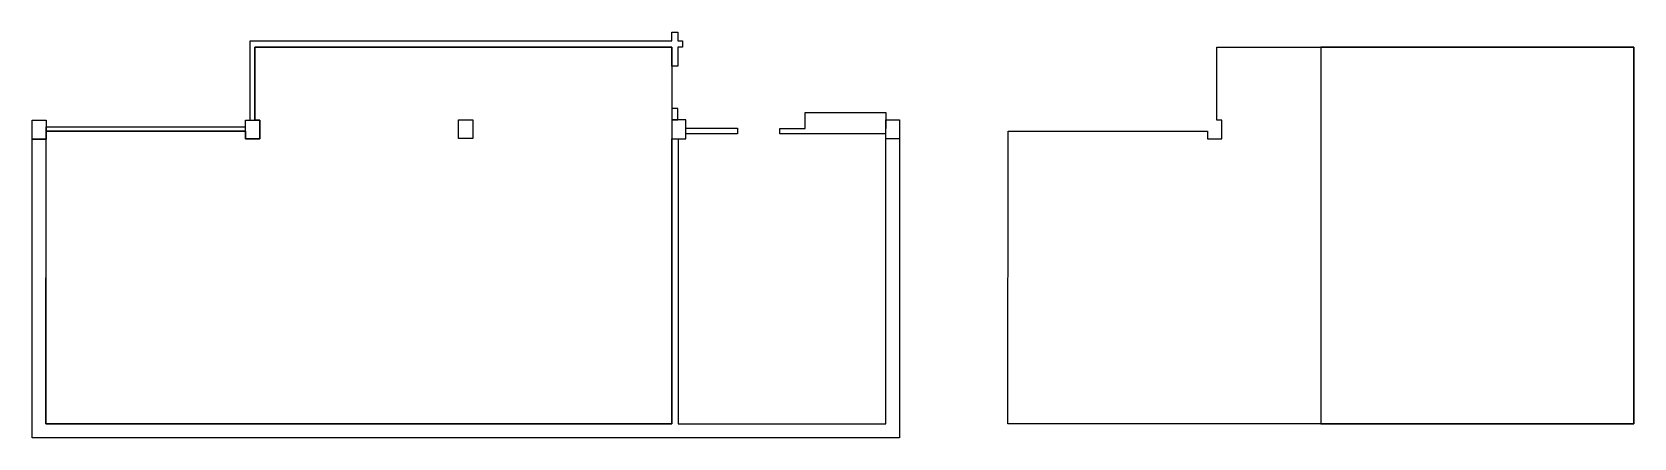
# Model space of a CAD drawing. Header units: millimetres. Extents: x 1998.2 to 2032, y 1441.6 to 1450.1.
import ezdxf

# ---------------------------------------------------------------- set-up
doc = ezdxf.new("R2010")
doc.units = ezdxf.units.MM
doc.layers.add('aula_tecnica', color=50, linetype='Continuous')
doc.layers.add('superficies', color=100, linetype='Continuous')

msp = doc.modelspace()

# ---------------------------------------------------------------- linework, layer by layer
for points in [[(2011.745, 1449.943), (2011.745, 1450.126), (2011.872, 1450.126), (2011.872, 1449.943)], [(2002.843, 1448.266), (2002.843, 1449.943), (2002.941, 1449.943)], [(2002.843, 1449.808), (2002.843, 1449.943), (2011.745, 1449.943)], [(2011.745, 1449.808), (2002.941, 1449.808)], [(2002.941, 1449.808), (2002.941, 1448.266)], [(2011.872, 1449.808), (2011.872, 1449.407), (2011.745, 1449.407), (2011.745, 1449.808)], [(2011.872, 1449.943), (2011.964, 1449.943), (2011.964, 1449.808), (2011.872, 1449.808)], [(2014.554, 1448.275), (2014.554, 1448.432), (2016.257, 1448.432), (2016.257, 1448.275)], [(2014.554, 1448.092), (2014.554, 1448.432), (2016.257, 1448.432), (2016.257, 1448.092)], [(2002.747, 1448.038), (1998.539, 1448.038), (1998.539, 1448.127), (2002.747, 1448.127)], [(2012.04, 1448.101), (2013.125, 1448.101), (2013.125, 1447.977), (2012.04, 1447.977)], [(2016.257, 1447.978), (2014.021, 1447.978), (2014.021, 1448.092), (2014.554, 1448.092)], [(2016.257, 1448.092), (2016.257, 1448.275), (2016.547, 1448.275), (2016.547, 1441.86)], [(2016.547, 1447.872), (2016.257, 1447.872), (2016.257, 1448.275), (2016.547, 1448.275)], [(1998.242, 1441.86), (1998.242, 1447.868), (1998.536, 1447.868), (1998.536, 1441.86)], [(2011.744, 1441.86), (2011.744, 1447.872), (2011.874, 1447.872), (2011.874, 1441.86)], [(2016.257, 1441.86), (2016.257, 1447.978)], [(2016.547, 1441.86), (2016.547, 1441.564), (1998.242, 1441.564), (1998.242, 1441.86)], [(1998.536, 1441.86), (2011.744, 1441.86)], [(2011.874, 1441.86), (2016.257, 1441.86)]]:
    msp.add_lwpolyline(points)
for points in [[(2011.744, 1448.272), (2011.87, 1448.272), (2011.87, 1448.511), (2011.744, 1448.511)], [(1998.242, 1448.267), (1998.539, 1448.267), (1998.539, 1447.868), (1998.242, 1447.868)], [(2002.747, 1448.266), (2003.048, 1448.266), (2003.048, 1447.873), (2002.747, 1447.873)], [(2007.243, 1448.272), (2007.542, 1448.272), (2007.542, 1447.878), (2007.243, 1447.878)], [(2011.744, 1447.872), (2012.04, 1447.872), (2012.04, 1448.272), (2011.744, 1448.272)]]:
    msp.add_lwpolyline(points, close=True)
at = {"layer": 'aula_tecnica'}
msp.add_lwpolyline([(2032.042, 1441.86), (2018.834, 1441.86), (2018.836, 1448.038), (2023.045, 1448.038), (2023.045, 1447.873), (2023.346, 1447.873), (2023.346, 1448.266), (2023.239, 1448.266), (2023.239, 1449.808), (2032.043, 1449.808), (2032.043, 1441.86)], dxfattribs=at)
at = {"layer": 'superficies'}
msp.add_lwpolyline([(2011.744, 1441.86), (1998.536, 1441.86), (1998.539, 1448.038), (2002.747, 1448.038), (2002.747, 1447.873), (2003.048, 1447.873), (2003.048, 1448.266), (2002.941, 1448.266), (2002.941, 1449.808), (2011.745, 1449.808), (2011.745, 1441.86)], dxfattribs=at)
msp.add_lwpolyline([(2032.043, 1449.808), (2025.438, 1449.808), (2025.438, 1441.86), (2032.043, 1441.86)], close=True, dxfattribs=at)

doc.saveas('drawing.dxf')
